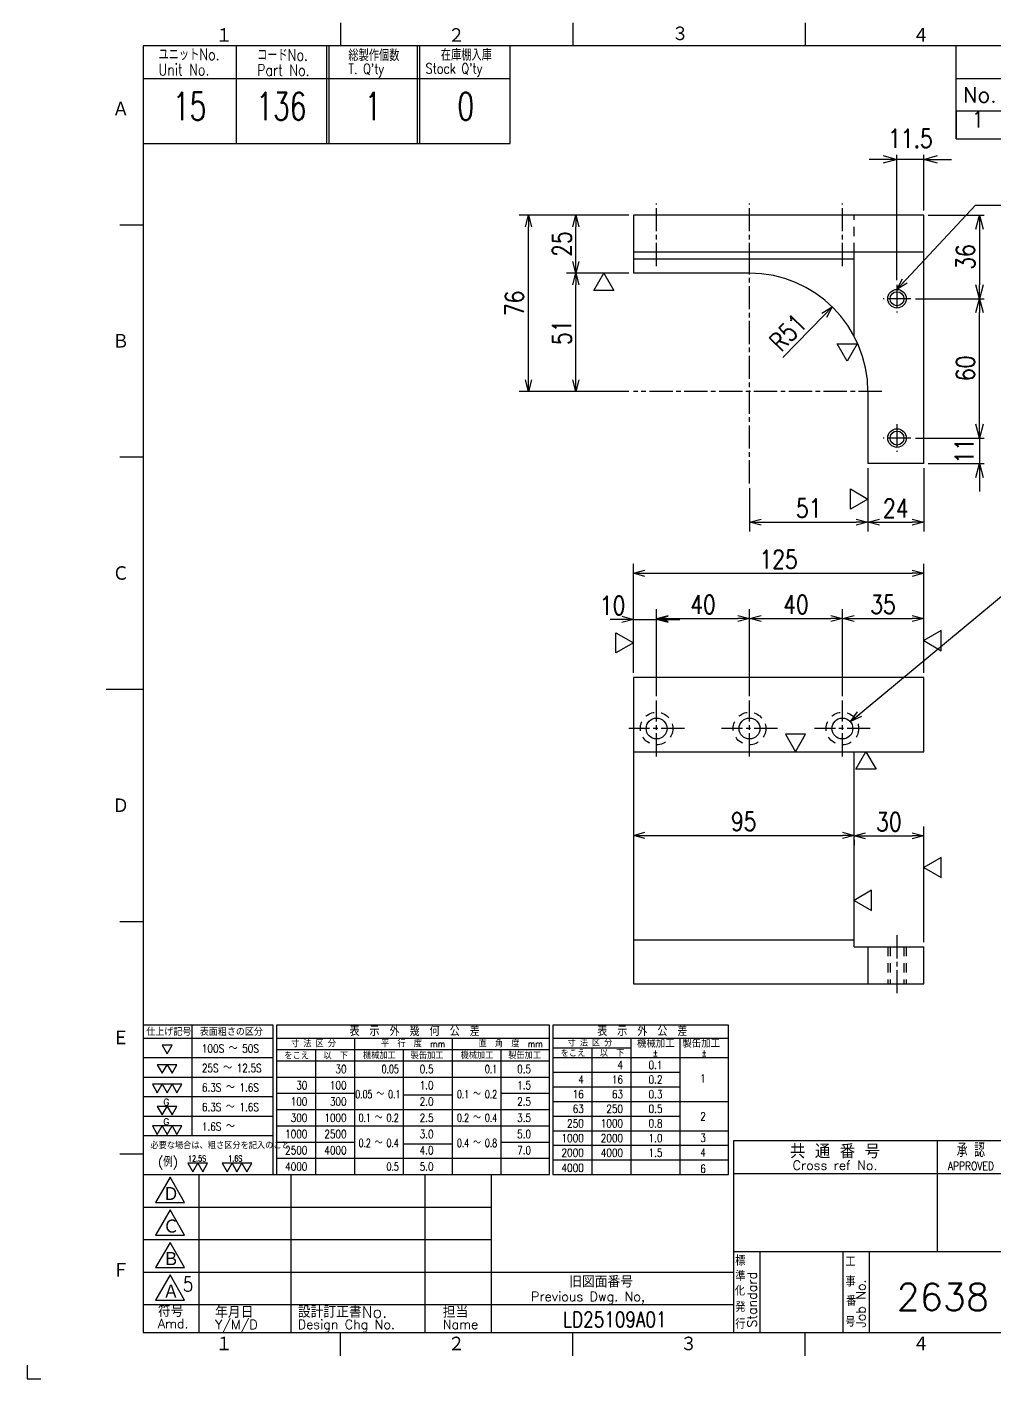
# Model space of a CAD drawing. Extents: x 0 to 840, y 0 to 1188.
# Drawn here: x 0 to 417, y 0 to 582 of the extents above; entities that cross this region are included whole.
import ezdxf
from ezdxf.enums import TextEntityAlignment as Align

# ---------------------------------------------------------------- set-up
doc = ezdxf.new("R2010")
doc.units = 0
doc.header["$LTSCALE"] = 2
doc.linetypes.add('GEN7A', pattern=[7.5, 5, -0.75, 1, -0.75])
doc.linetypes.add('HIDDEN2', pattern=[3.5, 2, -1.5])
doc.layers.get('0').update_dxf_attribs({"linetype": 'CONTINUOUS'})
doc.layers.get('DEFPOINTS').update_dxf_attribs({"linetype": 'CONTINUOUS'})
for name, color, linetype in [('2', 5, 'CONTINUOUS'), ('4', 3, 'CONTINUOUS'), ('5', 3, 'CONTINUOUS'), ('6', 52, 'CONTINUOUS'), ('7A', 4, 'GEN7A'), ('8', 1, 'CONTINUOUS'), ('9', 3, 'HIDDEN2'), ('RAHM2', 1, 'CONTINUOUS'), ('RAHM3', 52, 'CONTINUOUS')]:
    doc.layers.add(name, color=color, linetype=linetype)
doc.layers.add('AM_5', color=92, linetype='CONTINUOUS', lineweight=25)
doc.styles.add('DIMENSION', font='monotxt.shx', dxfattribs={"bigfont": 'bigfont.shx'})
doc.styles.get("Standard").update_dxf_attribs({"font": 'romans.shx', "width": 0.8, "bigfont": 'extfont.shx'})
doc.dimstyles.new('GEN-ISO', dxfattribs={"dimscale": 2, "dimtxt": 4, "dimasz": 2.5, "dimexe": 2, "dimexo": 1, "dimgap": 1, "dimtad": 3, "dimdec": 3, "dimrnd": 0.001, "dimdsep": 46, "dimtxsty": 'Standard', "dimblk": 'OPEN30', "dimcen": 0, "dimclrt": 52, "dimadec": 0, "dimazin": 0, "dimtp": 0.1, "dimtm": 0.1, "dimtfac": 0.6, "dimtdec": 3, "dimtmove": 2, "dimatfit": 3, "dimldrblk": 'OPEN30', "dimfxl": 1, "dimarcsym": 0})
doc.dimstyles.new('GEN-ISO$0', dxfattribs={"dimscale": 2, "dimtxt": 4, "dimasz": 3, "dimexe": 1, "dimexo": 1, "dimgap": 1, "dimtad": 3, "dimrnd": 0.01, "dimdsep": 46, "dimtxsty": 'Standard', "dimblk": 'OPEN30', "dimcen": 0, "dimclrd": 256, "dimclre": 256, "dimclrt": 7, "dimazin": 2, "dimtp": 0.1, "dimtm": 0.1, "dimtfac": 0.6, "dimtdec": 3, "dimtmove": 2, "dimatfit": 3, "dimldrblk": 'OPEN30', "dimfxl": 1, "dimarcsym": 0})
doc.dimstyles.new('GEN-ISO$4', dxfattribs={"dimscale": 2, "dimtxt": 4, "dimasz": 2.5, "dimexe": 2, "dimexo": 1, "dimgap": 1, "dimtad": 1, "dimdec": 3, "dimrnd": 0.001, "dimdsep": 46, "dimtxsty": 'Standard', "dimblk": 'OPEN30', "dimcen": 0, "dimclrt": 52, "dimadec": 0, "dimazin": 0, "dimtp": 0.1, "dimtm": 0.1, "dimtfac": 0.6, "dimtdec": 3, "dimtmove": 0, "dimatfit": 3, "dimldrblk": 'OPEN30', "dimfxl": 1, "dimarcsym": 0})

# ---------------------------------------------------------------- blocks, each defined once
blk = doc.blocks.new('1A3ﾌﾞﾋﾝ')
at = {"layer": 'RAHM2', "color": 5, "linetype": 'Continuous'}
for p, q in [((67.5, 292), (67.5, 287)), ((117.5, 292), (117.5, 287)), ((167.5, 292), (167.5, 287)), ((410, 287), (25, 287)), ((25, 287), (25, 10)), ((104, 266), (104, 287)), ((25, 266), (64.5, 266)), ((64.5, 266), (104, 266)), ((20, 248.5), (25, 248.5)), ((20, 198.5), (25, 198.5)), ((17, 148.5), (25, 148.5)), ((20, 98.5), (25, 98.5)), ((20, 48.5), (25, 48.5)), ((25, 10), (410, 10)), ((67.5, 5), (67.5, 10)), ((117.5, 5), (117.5, 10)), ((0, 3), (0, 0)), ((0, 0), (3, 0))]:
    blk.add_line(p, q, dxfattribs=at)
at = {"layer": 'RAHM2', "color": 7, "linetype": 'Continuous'}
for p, q in [((45, 287), (45, 266)), ((64.5, 287), (64.5, 266)), ((65, 287), (65, 266)), ((84, 287), (84, 266)), ((84.5, 287), (84.5, 266)), ((200, 267), (200, 287)), ((25, 280), (64.5, 280)), ((64.5, 280), (104, 280)), ((200, 280), (304, 280)), ((200, 273), (410, 273)), ((200, 267), (410, 267)), ((195.93, 51.26), (195.93, 27.42)), ((25, 44), (100, 44)), ((37, 44), (37, 10)), ((56.8, 44), (56.8, 10)), ((85.6, 44), (85.6, 10)), ((100, 10), (100, 44)), ((152.05, 44.26), (410, 44.26)), ((25, 37), (100, 37)), ((25, 30), (100, 30)), ((152.05, 27.42), (410, 27.42)), ((157.77, 27.42), (157.77, 10)), ((175.59, 27.42), (175.59, 10)), ((181.3, 27.42), (181.3, 10)), ((25, 23), (100, 23)), ((100, 23), (152.05, 23)), ((25, 16), (100, 16)), ((100, 16), (152.05, 16)), ((167.5, 5), (167.5, 10))]:
    blk.add_line(p, q, dxfattribs=at)
at = {"layer": 'RAHM2', "color": 5, "linetype": 'Continuous'}
blk.add_lwpolyline([(410, 51.26), (152.05, 51.26), (152.05, 10)], dxfattribs=at)
at = {"layer": 'RAHM2', "color": 7, "linetype": 'Continuous'}
for points in [[(30.79, 43.41), (27.65, 37.97), (33.92, 37.97)], [(30.79, 36.41), (27.65, 30.97), (33.92, 30.97)], [(30.79, 29.41), (27.65, 23.97), (33.92, 23.97)], [(30.79, 22.41), (27.65, 16.97), (33.92, 16.97)]]:
    blk.add_lwpolyline(points, close=True, dxfattribs=at)
at = {"layer": 'RAHM2', "color": 5, "linetype": 'Continuous'}
blk.add_text('３', height=3.31, dxfattribs=at).set_placement((140.6, 289.58), align=Align.MIDDLE)
for s, p in [('１', (40.6, 287.58)), ('２', (90.6, 287.58)), ('４', (190.6, 287.58)), ('Ａ', (18.36, 271.74)), ('Ｂ', (18.36, 221.74)), ('Ｃ', (18.36, 171.74)), ('Ｄ', (18.36, 121.74)), ('Ｅ', (18.36, 71.74)), ('Ｆ', (18.36, 21.74)), ('１', (40.6, 5.87)), ('２', (90.6, 5.87)), ('３', (140.6, 5.87)), ('４', (190.6, 5.87))]:
    blk.add_text(s, height=3.31, dxfattribs=at).set_placement(p)
at = {"layer": 'RAHM2', "color": 7, "linetype": 'Continuous', "width": 0.8}
for s, height, p in [('ユニットNo.', 2.5, (28.29, 283.92)), ('コードNo.', 2.5, (49.52, 283.81)), ('総製作個数', 2.5, (69.17, 283.72)), ('在庫棚入庫', 2.5, (89.08, 283.82)), ('Unit No.', 2.5, (28.29, 280.64)), ('Part No.', 2.5, (49.52, 280.53)), ("T. Q'ty", 2.2, (69.17, 280.96)), ("Stock Q'ty", 2.2, (85.8, 281.06))]:
    blk.add_text(s, height=height, dxfattribs=at).set_placement(p)
at = {"layer": 'RAHM2', "color": 7, "linetype": 'Continuous'}
for s, height, p in [('No.', 3.311, (201.5, 274.82)), ('Ｄ', 3.2, (29.23, 38.2)), ('Ｃ', 3.2, (29.23, 31.2)), ('Ｂ', 3.2, (29.23, 24.2)), ('標', 2, (152.44, 24.43)), ('準', 2, (152.47, 21.11)), ('工', 2, (176.15, 24.24)), ('旧図面番号', 2.5, (116.71, 19.69)), ('事', 2, (176.17, 19.92)), ('Ａ', 3.2, (29.23, 17.2)), ('Previous Dwg. No,', 2, (108.5, 16.75)), ('化', 2, (152.37, 17.95)), ('番', 2, (176.31, 15.76)), ('符号', 2.5, (28.17, 13.37)), ('年月日', 2.5, (40.49, 13.14)), ('設計訂正書No.', 2.5, (58.29, 13.18)), ('担当', 2.5, (89.5, 13.18)), ('発', 2, (152.46, 14.47)), ('Amd.', 2, (28.17, 10.93)), ('Y/M/D', 2, (40.49, 10.7)), ('Design Chg No.', 2, (58.29, 10.75)), ('Name', 2, (89.5, 10.75)), ('行', 2, (152.46, 10.82)), ('号', 2, (176.11, 11.28))]:
    blk.add_text(s, height=height, dxfattribs=at).set_placement(p)
for s, height, p in [('共 通 番 号', 3, (173.93, 49.14)), ('Cross ref No.', 2, (173.93, 46.01))]:
    blk.add_text(s, height=height, dxfattribs=at).set_placement(p, align=Align.MIDDLE)
for s, height, width, p in [('承 認', 3, 0.7, (203.18, 49.35)), ('APPROVED', 1.8, 0.8, (203.18, 45.85))]:
    blk.add_text(s, height=height, dxfattribs=dict(at, width=width)).set_placement(p, align=Align.MIDDLE)
for s, p in [('Standard', (157.07, 11.05)), ('Job No.', (180.5, 11.05))]:
    blk.add_text(s, height=2, rotation=90, dxfattribs=at).set_placement(p)
at = {"layer": 'RAHM2', "color": 5, "linetype": 'Continuous', "width": 0.7}
for tag, p in [('HEADER3', (35, 274.01)), ('HEADER4', (54.75, 274)), ('HEADER15', (74.49, 274)), ('HEADER16', (94.43, 274))]:
    blk.add_attdef(tag, text='', height=6, dxfattribs=at).set_placement(p, align=Align.MIDDLE)
at = {"layer": 'RAHM2', "color": 7, "linetype": 'Continuous'}
blk.add_attdef('HEADER5', text='', height=2.5, dxfattribs=at).set_placement((63.69, 267.1), align=Align.BOTTOM_RIGHT)
for tag, height, width, p in [('HEADER1', 5, 0.9, (359.12, 40.15)), ('GEN-TITLE-SCA', 4, 0.85, (261.79, 35.85)), ('HEADER2', 6, 0.9, (358.89, 31.68)), ('HEADER11', 3.2, 0.63, (46.91, 19.38)), ('HEADER9', 3.33, 0.8, (71.4, 19.2)), ('HEADER10', 3.5, 0.8, (92.57, 19.22)), ('HEADER14', 3.31, 0.8, (126.54, 12.82))]:
    blk.add_attdef(tag, text='', height=height, dxfattribs=dict(at, width=width)).set_placement(p, align=Align.MIDDLE)
blk.add_attdef('HEADER7', text='', height=5, dxfattribs=at).set_placement((174.38, 35.8), align=Align.MIDDLE)
at = {"layer": 'RAHM2', "color": 7, "linetype": 'Continuous', "width": 0.8}
blk.add_attdef('GEN-TITLE-DAT', text='', height=3.5, dxfattribs=at).set_placement((275.35, 34.1), align=Align.BOTTOM_LEFT)
at = {"layer": 'RAHM2', "color": 5, "linetype": 'Continuous'}
blk.add_attdef('HEADER6', text='', height=5.8, dxfattribs=at).set_placement((207.09, 13.03), align=Align.BOTTOM_RIGHT)
at = {"layer": 'RAHM2', "color": 5, "linetype": 'Continuous', "style": 'DIMENSION', "width": 1.2}
for tag, p in [('HEADER13', (213.56, 11.75)), ('HEADER12', (247.26, 11.72)), ('GEN-TITLE-DWG', (316.79, 11.74))]:
    blk.add_attdef(tag, text='', height=7.02, dxfattribs=at).set_placement(p, align=Align.BOTTOM_LEFT)
blk.add_attdef('HEADER8', text='', height=7.02, dxfattribs=at).set_placement((406.69, 11.71), align=Align.BOTTOM_RIGHT)
blk = doc.blocks.new('STDBUHIN')
at = {"color": 7}
for p, q in [((0, 0), (0, -6)), ((10, 0), (10, -6)), ((38, 0), (38, -6)), ((91, 0), (91, -6)), ((104, 0), (104, -6)), ((132, 0), (132, -6)), ((160, 0), (160, -6)), ((0, -6), (210, -6))]:
    blk.add_line(p, q, dxfattribs=at)
at = {"layer": 'RAHM3', "color": 7, "width": 0.9}
for tag, p in [('1GENST', (4.710911, -4.609434)), ('4GENST', (96.434633, -4.658422)), ('5GENST', (118, -4.729)), ('6GENST', (146, -4.729))]:
    blk.add_attdef(tag, text='', height=3.5, dxfattribs=at).set_placement(p, align=Align.BOTTOM_CENTER)
at = {"layer": 'RAHM3', "color": 7}
for tag, p, width in [('2GENST', (11.373533, -4.658422), 0.8), ('3GENST', (41.070972, -4.658422), 0.8), ('7GENST', (162.759538, -4.671383), 0.9)]:
    blk.add_attdef(tag, p, '', height=3.5, dxfattribs=dict(at, width=width))
blk = doc.blocks.new('_Open30')
at = {"color": 0, "linetype": 'ByBlock', "lineweight": -2}
for p, q in [((-1, 0.268), (0, 0)), ((0, 0), (-1, -0.268)), ((0, 0), (-1, 0))]:
    blk.add_line(p, q, dxfattribs=at)
blk = doc.blocks.new('*D8')
at = {"layer": '5', "color": 0, "lineweight": -2, "transparency": 16777216}
for p, q in [((256.04, 327.07), (251.04, 327.07)), ((261.04, 304.07), (261.04, 331.07)), ((261.04, 327.07), (271.04, 327.07)), ((271.04, 294.07), (271.04, 331.07)), ((276.04, 327.07), (281.04, 327.07))]:
    blk.add_line(p, q, dxfattribs=at)
at = {"layer": 'DEFPOINTS', "color": 0, "transparency": 16777216}
for p in [(271.04, 327.07), (261.04, 302.07), (271.04, 292.07)]:
    blk.add_point(p, dxfattribs=at)
at = {"layer": '5', "color": 0, "lineweight": -2, "transparency": 16777216, "xscale": 5, "yscale": 5, "zscale": 5}
blk.add_blockref('_Open30', (261.04, 327.07), dxfattribs=at)
at = {"layer": '5', "color": 0, "lineweight": -2, "transparency": 16777216, "xscale": 5, "yscale": 5, "zscale": 5, "rotation": 180}
blk.add_blockref('_Open30', (271.04, 327.07), dxfattribs=at)
at = {"layer": '5', "color": 52, "transparency": 16777216, "insert": (252.07, 333.02), "char_height": 8, "attachment_point": 5}
blk.add_mtext('10', dxfattribs=at)
blk = doc.blocks.new('*D9')
at = {"layer": '5', "color": 0, "lineweight": -2, "transparency": 16777216}
for p, q in [((261.04, 304.07), (261.04, 350.92)), ((386.04, 304.07), (386.04, 350.92)), ((266.04, 346.92), (381.04, 346.92))]:
    blk.add_line(p, q, dxfattribs=at)
at = {"layer": 'DEFPOINTS', "color": 0, "transparency": 16777216}
for p in [(386.04, 346.92), (261.04, 302.07), (386.04, 302.07)]:
    blk.add_point(p, dxfattribs=at)
at = {"layer": '5', "color": 0, "lineweight": -2, "transparency": 16777216, "xscale": 5, "yscale": 5, "zscale": 5, "rotation": 180}
blk.add_blockref('_Open30', (261.04, 346.92), dxfattribs=at)
at = {"layer": '5', "color": 0, "lineweight": -2, "transparency": 16777216, "xscale": 5, "yscale": 5, "zscale": 5}
blk.add_blockref('_Open30', (386.04, 346.92), dxfattribs=at)
at = {"layer": '5', "color": 52, "transparency": 16777216, "insert": (323.54, 352.92), "char_height": 8, "attachment_point": 5}
blk.add_mtext('125', dxfattribs=at)
blk = doc.blocks.new('*D7')
at = {"layer": '5', "color": 0, "lineweight": -2, "transparency": 16777216}
for p, q in [((351.04, 294.07), (351.04, 331.46)), ((356.04, 327.46), (381.04, 327.46)), ((386.04, 304.07), (386.04, 331.46))]:
    blk.add_line(p, q, dxfattribs=at)
at = {"layer": 'DEFPOINTS', "color": 0, "transparency": 16777216}
for p in [(386.04, 327.46), (386.04, 302.07), (351.04, 292.07)]:
    blk.add_point(p, dxfattribs=at)
at = {"layer": '5', "color": 0, "lineweight": -2, "transparency": 16777216, "xscale": 5, "yscale": 5, "zscale": 5, "rotation": 180}
blk.add_blockref('_Open30', (351.04, 327.46), dxfattribs=at)
at = {"layer": '5', "color": 0, "lineweight": -2, "transparency": 16777216, "xscale": 5, "yscale": 5, "zscale": 5}
blk.add_blockref('_Open30', (386.04, 327.46), dxfattribs=at)
at = {"layer": '5', "color": 52, "transparency": 16777216, "insert": (368.54, 333.46), "char_height": 8, "attachment_point": 5}
blk.add_mtext('35', dxfattribs=at)
blk = doc.blocks.new('*D6')
at = {"layer": '5', "color": 0, "lineweight": -2, "transparency": 16777216}
for p, q in [((311.04, 294.07), (311.04, 331.46)), ((316.04, 327.46), (346.04, 327.46)), ((351.04, 294.07), (351.04, 331.46))]:
    blk.add_line(p, q, dxfattribs=at)
at = {"layer": 'DEFPOINTS', "color": 0, "transparency": 16777216}
for p in [(351.04, 327.46), (311.04, 292.07), (351.04, 292.07)]:
    blk.add_point(p, dxfattribs=at)
at = {"layer": '5', "color": 0, "lineweight": -2, "transparency": 16777216, "xscale": 5, "yscale": 5, "zscale": 5, "rotation": 180}
blk.add_blockref('_Open30', (311.04, 327.46), dxfattribs=at)
at = {"layer": '5', "color": 0, "lineweight": -2, "transparency": 16777216, "xscale": 5, "yscale": 5, "zscale": 5}
blk.add_blockref('_Open30', (351.04, 327.46), dxfattribs=at)
at = {"layer": '5', "color": 52, "transparency": 16777216, "insert": (331.04, 333.46), "char_height": 8, "attachment_point": 5}
blk.add_mtext('40', dxfattribs=at)
blk = doc.blocks.new('*D5')
at = {"layer": '5', "color": 0, "lineweight": -2, "transparency": 16777216}
for p, q in [((271.04, 294.07), (271.04, 331.46)), ((276.04, 327.46), (306.04, 327.46)), ((311.04, 294.07), (311.04, 331.46))]:
    blk.add_line(p, q, dxfattribs=at)
at = {"layer": 'DEFPOINTS', "color": 0, "transparency": 16777216}
for p in [(311.04, 327.46), (271.04, 292.07), (311.04, 292.07)]:
    blk.add_point(p, dxfattribs=at)
at = {"layer": '5', "color": 0, "lineweight": -2, "transparency": 16777216, "xscale": 5, "yscale": 5, "zscale": 5, "rotation": 180}
blk.add_blockref('_Open30', (271.04, 327.46), dxfattribs=at)
at = {"layer": '5', "color": 0, "lineweight": -2, "transparency": 16777216, "xscale": 5, "yscale": 5, "zscale": 5}
blk.add_blockref('_Open30', (311.04, 327.46), dxfattribs=at)
at = {"layer": '5', "color": 52, "transparency": 16777216, "insert": (291.04, 333.46), "char_height": 8, "attachment_point": 5}
blk.add_mtext('40', dxfattribs=at)
blk = doc.blocks.new('*D20')
at = {"layer": '5', "color": 0, "lineweight": -2, "transparency": 16777216}
for p, q in [((361.04, 233.87), (381.04, 233.87)), ((386.04, 188.07), (386.04, 237.87)), ((356.04, 232.07), (356.04, 229.87))]:
    blk.add_line(p, q, dxfattribs=at)
at = {"layer": 'DEFPOINTS', "color": 0, "transparency": 16777216}
for p in [(356.04, 234.07), (386.04, 233.87), (386.04, 186.07)]:
    blk.add_point(p, dxfattribs=at)
at = {"layer": '5', "color": 0, "lineweight": -2, "transparency": 16777216, "xscale": 5, "yscale": 5, "zscale": 5, "rotation": 180}
blk.add_blockref('_Open30', (356.04, 233.87), dxfattribs=at)
at = {"layer": '5', "color": 0, "lineweight": -2, "transparency": 16777216, "xscale": 5, "yscale": 5, "zscale": 5}
blk.add_blockref('_Open30', (386.04, 233.87), dxfattribs=at)
at = {"layer": '5', "color": 52, "transparency": 16777216, "insert": (371.04, 239.87), "char_height": 8, "attachment_point": 5}
blk.add_mtext('30', dxfattribs=at)
blk = doc.blocks.new('*D19')
at = {"layer": '5', "color": 0, "lineweight": -2, "transparency": 16777216}
for p, q in [((266.04, 234.07), (351.04, 234.07)), ((356.04, 236.07), (356.04, 238.07)), ((261.04, 232.07), (261.04, 230.07))]:
    blk.add_line(p, q, dxfattribs=at)
at = {"layer": 'DEFPOINTS', "color": 0, "transparency": 16777216}
for p in [(261.04, 234.07), (356.04, 234.07), (356.04, 234.07)]:
    blk.add_point(p, dxfattribs=at)
at = {"layer": '5', "color": 0, "lineweight": -2, "transparency": 16777216, "xscale": 5, "yscale": 5, "zscale": 5, "rotation": 180}
blk.add_blockref('_Open30', (261.04, 234.07), dxfattribs=at)
at = {"layer": '5', "color": 0, "lineweight": -2, "transparency": 16777216, "xscale": 5, "yscale": 5, "zscale": 5}
blk.add_blockref('_Open30', (356.04, 234.07), dxfattribs=at)
at = {"layer": '5', "color": 52, "transparency": 16777216, "insert": (308.54, 240.07), "char_height": 8, "attachment_point": 5}
blk.add_mtext('95', dxfattribs=at)
blk = doc.blocks.new('*D25')
at = {"layer": '5', "color": 0, "lineweight": -2, "transparency": 16777216}
for p, q in [((259.04, 476.14), (232.29, 476.14)), ((236.29, 430.14), (236.29, 471.14)), ((257.04, 425.14), (232.29, 425.14))]:
    blk.add_line(p, q, dxfattribs=at)
at = {"layer": 'DEFPOINTS', "color": 0, "transparency": 16777216}
for p in [(236.29, 476.14), (261.04, 476.14), (259.04, 425.14)]:
    blk.add_point(p, dxfattribs=at)
at = {"layer": '5', "color": 0, "lineweight": -2, "transparency": 16777216, "xscale": 5, "yscale": 5, "zscale": 5}
for p, rotation in [((236.29, 476.14), 90), ((236.29, 425.14), 270)]:
    blk.add_blockref('_Open30', p, dxfattribs=dict(at, rotation=rotation))
at = {"layer": '5', "color": 52, "transparency": 16777216, "insert": (230.29, 450.64), "char_height": 8, "attachment_point": 5, "rotation": 90}
blk.add_mtext('51', dxfattribs=at)
blk = doc.blocks.new('*D24')
at = {"layer": '5', "color": 0, "lineweight": -2, "transparency": 16777216}
for p, q in [((259.04, 501.14), (232.29, 501.14)), ((236.29, 481.14), (236.29, 496.14)), ((259.04, 476.14), (232.29, 476.14))]:
    blk.add_line(p, q, dxfattribs=at)
at = {"layer": 'DEFPOINTS', "color": 0, "transparency": 16777216}
for p in [(236.29, 501.14), (261.04, 501.14), (261.04, 476.14)]:
    blk.add_point(p, dxfattribs=at)
at = {"layer": '5', "color": 0, "lineweight": -2, "transparency": 16777216, "xscale": 5, "yscale": 5, "zscale": 5}
for p, rotation in [((236.29, 501.14), 90), ((236.29, 476.14), 270)]:
    blk.add_blockref('_Open30', p, dxfattribs=dict(at, rotation=rotation))
at = {"layer": '5', "color": 52, "transparency": 16777216, "insert": (230.29, 488.64), "char_height": 8, "attachment_point": 5, "rotation": 90}
blk.add_mtext('25', dxfattribs=at)
blk = doc.blocks.new('*D23')
at = {"layer": '5', "color": 0, "lineweight": -2, "transparency": 16777216}
for p, q in [((259.04, 501.14), (211.89, 501.14)), ((215.89, 430.14), (215.89, 496.14)), ((259.04, 425.14), (211.89, 425.14))]:
    blk.add_line(p, q, dxfattribs=at)
at = {"layer": 'DEFPOINTS', "color": 0, "transparency": 16777216}
for p in [(215.89, 501.14), (261.04, 501.14), (261.04, 425.14)]:
    blk.add_point(p, dxfattribs=at)
at = {"layer": '5', "color": 0, "lineweight": -2, "transparency": 16777216, "xscale": 5, "yscale": 5, "zscale": 5}
for p, rotation in [((215.89, 501.14), 90), ((215.89, 425.14), 270)]:
    blk.add_blockref('_Open30', p, dxfattribs=dict(at, rotation=rotation))
at = {"layer": '5', "color": 52, "transparency": 16777216, "insert": (209.89, 463.14), "char_height": 8, "attachment_point": 5, "rotation": 90}
blk.add_mtext('76', dxfattribs=at)
blk = doc.blocks.new('*D22')
at = {"layer": '5', "color": 0, "lineweight": -2, "transparency": 16777216}
for p, q in [((362.04, 392.14), (362.04, 364.91)), ((386.04, 392.14), (386.04, 364.91)), ((367.04, 368.91), (381.04, 368.91))]:
    blk.add_line(p, q, dxfattribs=at)
at = {"layer": 'DEFPOINTS', "color": 0, "transparency": 16777216}
for p in [(362.04, 394.14), (386.04, 394.14), (386.04, 368.91)]:
    blk.add_point(p, dxfattribs=at)
at = {"layer": '5', "color": 0, "lineweight": -2, "transparency": 16777216, "xscale": 5, "yscale": 5, "zscale": 5, "rotation": 180}
blk.add_blockref('_Open30', (362.04, 368.91), dxfattribs=at)
at = {"layer": '5', "color": 0, "lineweight": -2, "transparency": 16777216, "xscale": 5, "yscale": 5, "zscale": 5}
blk.add_blockref('_Open30', (386.04, 368.91), dxfattribs=at)
at = {"layer": '5', "color": 52, "transparency": 16777216, "insert": (374.04, 374.91), "char_height": 8, "attachment_point": 5}
blk.add_mtext('24', dxfattribs=at)
blk = doc.blocks.new('*D26')
at = {"layer": '5', "color": 0, "lineweight": -2, "transparency": 16777216}
for p, q in [((362.04, 392.14), (362.04, 364.91)), ((311.04, 383.6), (311.04, 364.91)), ((316.04, 368.91), (357.04, 368.91))]:
    blk.add_line(p, q, dxfattribs=at)
at = {"layer": 'DEFPOINTS', "color": 0, "transparency": 16777216}
for p in [(362.04, 394.14), (311.04, 385.6), (362.04, 368.91)]:
    blk.add_point(p, dxfattribs=at)
at = {"layer": '5', "color": 0, "lineweight": -2, "transparency": 16777216, "xscale": 5, "yscale": 5, "zscale": 5, "rotation": 180}
blk.add_blockref('_Open30', (311.04, 368.91), dxfattribs=at)
at = {"layer": '5', "color": 0, "lineweight": -2, "transparency": 16777216, "xscale": 5, "yscale": 5, "zscale": 5}
blk.add_blockref('_Open30', (362.04, 368.91), dxfattribs=at)
at = {"layer": '5', "color": 52, "transparency": 16777216, "insert": (336.54, 374.91), "char_height": 8, "attachment_point": 5}
blk.add_mtext('51', dxfattribs=at)
blk = doc.blocks.new('*D4')
at = {"layer": '5', "color": 0, "lineweight": -2, "transparency": 16777216}
blk.add_line((325.34, 439.78), (343.19, 458.04), dxfattribs=at)
at = {"layer": 'DEFPOINTS', "color": 0, "transparency": 16777216}
for p in [(346.68, 461.62), (311.04, 425.14)]:
    blk.add_point(p, dxfattribs=at)
at = {"layer": '5', "color": 0, "lineweight": -2, "transparency": 16777216, "xscale": 5, "yscale": 5, "zscale": 5, "rotation": 45.66752967480254}
blk.add_blockref('_Open30', (346.68, 461.62), dxfattribs=at)
at = {"layer": '5', "color": 52, "transparency": 16777216, "insert": (327.56, 450.63), "char_height": 8, "attachment_point": 5, "rotation": 45.66753}
blk.add_mtext('R51', dxfattribs=at)
blk = doc.blocks.new('A$C2A7F1BD4')
for p, q in [((10.5, 32.2), (10.5, 8.4)), ((0, 29.4), (28, 29.4)), ((28.7, 29.4), (87.5, 29.4)), ((45.5, 29.4), (45.5, 0)), ((66.5, 29.4), (66.5, 0)), ((88.2, 29.4), (126, 29.4)), ((105, 29.4), (105, 0)), ((115.5, 29.4), (115.5, 0)), ((28.7, 26.95), (87.5, 26.95)), ((37.1, 26.95), (37.1, 0)), ((56, 26.95), (56, 0)), ((77, 26.95), (77, 0)), ((88.2, 27.3), (105, 27.3)), ((96.6, 27.3), (96.6, 0)), ((28.7, 24.5), (87.5, 24.5)), ((88.2, 25.2), (126, 25.2)), ((0, 8.4), (28, 8.4))]:
    blk.add_line(p, q)
for points in [[(5.16, 26.02), (6.22, 27.86), (4.1, 27.86), (5.16, 26.02)], [(4.1, 21.82), (5.16, 23.66), (3.04, 23.66), (4.1, 21.82)], [(6.22, 21.82), (7.28, 23.66), (5.16, 23.66), (6.22, 21.82)], [(3.04, 17.62), (4.1, 19.46), (1.98, 19.46), (3.04, 17.62)], [(5.16, 17.62), (6.22, 19.46), (4.1, 19.46), (5.16, 17.62)], [(7.28, 17.62), (8.35, 19.46), (6.22, 19.46), (7.28, 17.62)], [(4.1, 12.86), (5.16, 14.69), (3.04, 14.69), (4.1, 12.86)], [(6.22, 12.86), (7.28, 14.69), (5.16, 14.69), (6.22, 12.86)], [(3.04, 8.66), (4.1, 10.49), (1.98, 10.49), (3.04, 8.66)], [(5.16, 8.66), (6.22, 10.49), (4.1, 10.49), (5.16, 8.66)], [(7.28, 8.66), (8.35, 10.49), (6.22, 10.49), (7.28, 8.66)], [(10.7, 0.61), (11.76, 2.45), (9.63, 2.45), (10.7, 0.61)], [(12.82, 0.61), (13.88, 2.45), (11.76, 2.45), (12.82, 0.61)], [(18.07, 0.61), (19.13, 2.45), (17.01, 2.45), (18.07, 0.61)], [(20.19, 0.61), (21.26, 2.45), (19.13, 2.45), (20.19, 0.61)], [(22.32, 0.61), (23.38, 2.45), (21.26, 2.45), (22.32, 0.61)]]:
    blk.add_lwpolyline(points, close=True)
at = {"layer": '2'}
for points in [[(0, 0), (28, 0), (28, 32.2), (0, 32.2)], [(28.7, 0), (87.5, 0), (87.5, 32.2), (28.7, 32.2)], [(88.2, 0), (126, 0), (126, 32.2), (88.2, 32.2)]]:
    blk.add_lwpolyline(points, close=True, dxfattribs=at)
at = {"layer": '4'}
for p, q in [((0, 25.2), (28, 25.2)), ((0, 21), (28, 21)), ((28.7, 21), (87.5, 21)), ((88.2, 22.05), (115.5, 22.05)), ((28.7, 17.5), (45.5, 17.5)), ((77, 17.5), (87.5, 17.5)), ((88.2, 18.9), (115.5, 18.9)), ((0, 16.8), (28, 16.8)), ((56, 17.15), (66.5, 17.15)), ((88.2, 15.75), (126, 15.75)), ((0, 12.6), (28, 12.6)), ((28.7, 14), (87.5, 14)), ((88.2, 12.6), (115.5, 12.6)), ((28.7, 10.5), (87.5, 10.5)), ((88.2, 9.45), (126, 9.45)), ((28.7, 7), (45.5, 7)), ((56, 6.65), (66.5, 6.65)), ((77, 7), (87.5, 7)), ((88.2, 6.3), (126, 6.3)), ((28.7, 3.5), (87.5, 3.5)), ((88.2, 3.15), (126, 3.15))]:
    blk.add_line(p, q, dxfattribs=at)
for s, p in [('表\u3000示\u3000外\u3000幾\u3000何\u3000公\u3000差', (58.43, 29.86)), ('表\u3000示\u3000外\u3000公\u3000差', (107.45, 29.86))]:
    blk.add_text(s, height=1.96).set_placement(p, align=Align.CENTER)
at = {"width": 0.9}
for s, height, p in [('仕上げ記号', 1.54, (5.53, 29.91)), ('表面粗さの区分', 1.54, (18.98, 29.91)), ('寸 法 区 分', 1.4, (96.17, 27.62)), ('機械加工', 1.61, (110.35, 27.35)), ('製缶加工', 1.61, (120.13, 27.35)), ('をこえ', 1.4, (33.04, 24.85)), ('寸 法 区 分', 1.4, (36.67, 27.45)), ('以\u3000下', 1.4, (41.44, 24.85)), ('機械加工', 1.4, (50.85, 24.93)), ('平\u3000行\u3000度\u3000mm', 1.4, (58.11, 27.45)), ('製缶加工', 1.4, (61.11, 24.93)), ('機械加工', 1.4, (71.85, 24.93)), ('直\u3000角\u3000度\u3000mm', 1.4, (79.11, 27.45)), ('製缶加工', 1.4, (82.11, 24.93)), ('をこえ', 1.4, (92.54, 25.38)), ('以\u3000下', 1.4, (100.94, 25.38)), ('%%P', 1.4, (110.27, 25.48)), ('%%P', 1.4, (120.77, 25.48))]:
    blk.add_text(s, height=height, dxfattribs=at).set_placement(p, align=Align.CENTER)
for s, height, width, p in [('100S ～ 50S', 1.75, 0.8, (12.64, 26.26)), ('25S ～ 12.5S', 1.75, 0.8, (12.64, 22.06)), ('0.1', 1.75, 0.8, (108.79, 22.73)), ('0.2', 1.75, 0.8, (108.79, 19.58)), ('1', 1.75, 0.8, (119.92, 19.81)), ('6.3S ～ 1.6S', 1.75, 0.8, (12.64, 17.86)), ('0.3', 1.75, 0.8, (108.79, 16.43)), ('6.3S ～ 1.6S', 1.75, 0.8, (12.64, 13.66)), ('0.5', 1.75, 0.8, (108.79, 13.28)), ('0.8', 1.75, 0.8, (108.79, 10.13)), ('2', 1.75, 0.8, (119.92, 11.65)), ('1.6S ～ ', 1.75, 0.8, (12.64, 9.46)), ('3', 1.75, 0.8, (119.92, 7.04)), ('必要な場合は、粗さ区分を記入のこと', 1.4, 0.9, (1.56, 5.54)), ('1.0', 1.75, 0.8, (108.79, 6.98)), ('(例)', 2, 0.9, (3.23, 1.73)), ('12.5S', 1.26, 0.8, (9.67, 2.83)), ('1.6S', 1.26, 0.8, (18.32, 2.83)), ('1.5', 1.75, 0.8, (108.79, 3.83)), ('4', 1.75, 0.8, (119.92, 3.89)), ('6', 1.75, 0.8, (119.92, 0.39))]:
    blk.add_text(s, height=height, dxfattribs=dict(width=width)).set_placement(p)
for s, width, p in [('30', 0.8, (43.8, 21.85)), ('0.05', 0.7, (55.02, 21.85)), ('0.5', 0.8, (62.51, 21.85)), ('0.1', 0.7, (76.19, 21.85)), ('0.5', 0.8, (83.51, 21.85)), ('4', 0.8, (103.3, 22.73)), ('4', 0.8, (94.85, 19.58)), ('16', 0.8, (103.3, 19.58)), ('30', 0.8, (35.35, 18.35)), ('100', 0.8, (43.8, 18.35)), ('0.05 ～ 0.1', 0.7, (55.36, 16.42)), ('1.0', 0.8, (62.51, 18.35)), ('0.1 ～ 0.2', 0.7, (76.19, 16.42)), ('1.5', 0.8, (83.51, 18.35)), ('16', 0.8, (94.85, 16.43)), ('63', 0.8, (103.3, 16.43)), ('100', 0.8, (35.35, 14.85)), ('300', 0.8, (43.8, 14.85)), ('2.0', 0.8, (62.51, 14.85)), ('2.5', 0.8, (83.51, 14.85)), ('63', 0.8, (94.85, 13.28)), ('250', 0.8, (103.3, 13.28)), ('300', 0.8, (35.35, 11.35)), ('1000', 0.8, (43.8, 11.35)), ('0.1 ～ 0.2', 0.7, (55.02, 11.35)), ('2.5', 0.8, (62.51, 11.35)), ('0.2 ～ 0.4', 0.7, (76.19, 11.35)), ('3.5', 0.8, (83.51, 11.35)), ('250', 0.8, (94.85, 10.13)), ('1000', 0.8, (103.3, 10.13)), ('1000', 0.8, (35.35, 7.85)), ('2500', 0.8, (43.8, 7.85)), ('3.0', 0.8, (62.51, 7.85)), ('5.0', 0.8, (83.51, 7.85)), ('2500', 0.8, (35.35, 4.35)), ('4000', 0.8, (43.8, 4.35)), ('0.2 ～ 0.4', 0.7, (55.02, 5.93)), ('4.0', 0.8, (62.51, 4.35)), ('0.4 ～ 0.8', 0.7, (76.19, 5.93)), ('7.0', 0.8, (83.51, 4.35)), ('1000', 0.8, (94.85, 6.98)), ('2000', 0.8, (103.3, 6.98)), ('2000', 0.8, (94.85, 3.83)), ('4000', 0.8, (103.3, 3.83)), ('4000', 0.8, (35.35, 0.85)), ('0.5', 0.7, (55.02, 0.85)), ('5.0', 0.8, (62.51, 0.85)), ('4000', 0.8, (94.85, 0.58))]:
    blk.add_text(s, height=1.75, dxfattribs=dict(width=width)).set_placement(p, align=Align.RIGHT)
for p in [(5.6, 14.89), (5.6, 10.69)]:
    blk.add_text('G', height=1.4).set_placement(p, align=Align.RIGHT)
blk = doc.blocks.new('*D66')
at = {"layer": 'AM_5', "lineweight": -2, "transparency": 16777216}
for p, q in [((382.54, 465.14), (412.04, 465.14)), ((410.04, 411.14), (410.04, 459.14)), ((382.54, 405.14), (412.04, 405.14))]:
    blk.add_line(p, q, dxfattribs=at)
at = {"layer": 'DEFPOINTS', "color": 0, "transparency": 16777216}
for p in [(380.54, 465.14), (410.04, 465.14), (380.54, 405.14)]:
    blk.add_point(p, dxfattribs=at)
at = {"layer": 'AM_5', "lineweight": -2, "transparency": 16777216, "xscale": 6, "yscale": 6, "zscale": 6}
for p, rotation in [((410.04, 465.14), 90), ((410.04, 405.14), 270)]:
    blk.add_blockref('_Open30', p, dxfattribs=dict(at, rotation=rotation))
at = {"layer": 'AM_5', "color": 7, "transparency": 16777216, "insert": (404.04, 435.14), "char_height": 8, "attachment_point": 5, "rotation": 90}
blk.add_mtext('60', dxfattribs=at)
blk = doc.blocks.new('*D67')
at = {"layer": 'AM_5', "lineweight": -2, "transparency": 16777216}
for p, q in [((368.54, 525.14), (362.54, 525.14)), ((374.54, 473.14), (374.54, 527.14)), ((386.04, 525.14), (374.54, 525.14)), ((386.04, 503.14), (386.04, 527.14)), ((392.04, 525.14), (398.04, 525.14))]:
    blk.add_line(p, q, dxfattribs=at)
at = {"layer": 'DEFPOINTS', "color": 0, "transparency": 16777216}
for p in [(374.54, 525.14), (386.04, 501.14), (374.54, 471.14)]:
    blk.add_point(p, dxfattribs=at)
at = {"layer": 'AM_5', "lineweight": -2, "transparency": 16777216, "xscale": 6, "yscale": 6, "zscale": 6}
blk.add_blockref('_Open30', (374.54, 525.14), dxfattribs=at)
at = {"layer": 'AM_5', "lineweight": -2, "transparency": 16777216, "xscale": 6, "yscale": 6, "zscale": 6, "rotation": 180}
blk.add_blockref('_Open30', (386.04, 525.14), dxfattribs=at)
at = {"layer": 'AM_5', "color": 7, "transparency": 16777216, "insert": (380.29, 534.14), "char_height": 8, "attachment_point": 5}
blk.add_mtext('11.5', dxfattribs=at)
blk = doc.blocks.new('*D68')
at = {"layer": 'AM_5', "lineweight": -2, "transparency": 16777216}
for p, q in [((388.04, 501.14), (412.04, 501.14)), ((410.04, 495.14), (410.04, 471.14)), ((382.54, 465.14), (412.04, 465.14))]:
    blk.add_line(p, q, dxfattribs=at)
at = {"layer": 'DEFPOINTS', "color": 0, "transparency": 16777216}
for p in [(386.04, 501.14), (380.54, 465.14), (410.04, 465.14)]:
    blk.add_point(p, dxfattribs=at)
at = {"layer": 'AM_5', "lineweight": -2, "transparency": 16777216, "xscale": 6, "yscale": 6, "zscale": 6}
for p, rotation in [((410.04, 501.14), 90), ((410.04, 465.14), 270)]:
    blk.add_blockref('_Open30', p, dxfattribs=dict(at, rotation=rotation))
at = {"layer": 'AM_5', "color": 7, "transparency": 16777216, "insert": (404.04, 483.14), "char_height": 8, "attachment_point": 5, "rotation": 90}
blk.add_mtext('36', dxfattribs=at)
blk = doc.blocks.new('*D69')
at = {"layer": 'AM_5', "lineweight": -2, "transparency": 16777216}
for p, q in [((410.04, 411.14), (410.04, 417.14)), ((382.54, 405.14), (412.04, 405.14)), ((410.04, 405.14), (410.04, 394.14)), ((388.04, 394.14), (412.04, 394.14)), ((410.04, 388.14), (410.04, 382.14))]:
    blk.add_line(p, q, dxfattribs=at)
at = {"layer": 'DEFPOINTS', "color": 0, "transparency": 16777216}
for p in [(380.54, 405.14), (386.04, 394.14), (410.04, 394.14)]:
    blk.add_point(p, dxfattribs=at)
at = {"layer": 'AM_5', "lineweight": -2, "transparency": 16777216, "xscale": 6, "yscale": 6, "zscale": 6}
for p, rotation in [((410.04, 405.14), 270), ((410.04, 394.14), 90)]:
    blk.add_blockref('_Open30', p, dxfattribs=dict(at, rotation=rotation))
at = {"layer": 'AM_5', "color": 7, "transparency": 16777216, "insert": (403.55, 399.64), "char_height": 8, "attachment_point": 5, "rotation": 90}
blk.add_mtext('11', dxfattribs=at)

msp = doc.modelspace()

# ---------------------------------------------------------------- linework, layer by layer
at = {"layer": '2'}
for p, q in [((261.0438, 501.1388), (261.0438, 476.1388)), ((386.0438, 501.1388), (261.0438, 501.1388)), ((386.0438, 394.1388), (386.0438, 501.1388)), ((386.0438, 485.1388), (261.0438, 485.1388)), ((356.0438, 449.1388), (356.0438, 485.1388)), ((356.0438, 482.1388), (261.0438, 482.1388)), ((311.0438, 476.1388), (261.0438, 476.1388)), ((362.0438, 425.1388), (362.0438, 394.1388)), ((386.0438, 394.1388), (362.0438, 394.1388)), ((386.0438, 302.0745), (261.0438, 302.0745)), ((261.0438, 302.0745), (261.0438, 170.0745)), ((386.0438, 270.0745), (386.0438, 302.0745)), ((261.0438, 270.0745), (386.0438, 270.0745)), ((356.0438, 186.0745), (356.0438, 270.0745)), ((261.0438, 189.0745), (356.0438, 189.0745)), ((356.0438, 186.0745), (386.0438, 186.0745)), ((362.0438, 186.0745), (362.0438, 170.0745)), ((386.0438, 170.0745), (386.0438, 186.0745)), ((261.0438, 170.0745), (386.0438, 170.0745))]:
    msp.add_line(p, q, dxfattribs=at)
for centre, radius in [((374.5438, 465.1388), 3), ((374.5438, 405.1388), 3), ((271.0438, 280.0745), 4.5), ((311.0438, 280.0745), 4.5), ((351.0438, 280.0745), 4.5)]:
    msp.add_circle(centre, radius, dxfattribs=at)
msp.add_arc((311.0438, 425.1388), 51, 0, 90, dxfattribs=at)
at = {"layer": '4'}
for centre in [(374.5438, 465.1388), (374.5438, 405.1388)]:
    msp.add_circle(centre, 4, dxfattribs=at)
at = {"layer": '7A'}
for p, q in [((271.0438, 479.1968), (271.0438, 506.0713)), ((311.0438, 479.1968), (311.0438, 506.0713)), ((351.0438, 479.1968), (351.0438, 506.0713)), ((311.0438, 385.5994), (311.0438, 482.1388)), ((374.5438, 471.1388), (374.5438, 459.1388)), ((380.5438, 465.1388), (368.5438, 465.1388)), ((367.9683, 425.1388), (261.0438, 425.1388)), ((374.5438, 411.1388), (374.5438, 399.1388)), ((380.5438, 405.1388), (368.5438, 405.1388)), ((271.0438, 268.0745), (271.0438, 292.0745)), ((311.0438, 268.0745), (311.0438, 292.0745)), ((351.0438, 268.0745), (351.0438, 292.0745)), ((283.0438, 280.0745), (259.0438, 280.0745)), ((323.0438, 280.0745), (299.0438, 280.0745)), ((363.0438, 280.0745), (339.0438, 280.0745)), ((374.5438, 191.0745), (374.5438, 165.0745))]:
    msp.add_line(p, q, dxfattribs=at)
at = {"layer": '8'}
for points in [[(248.3414, 476.1388), (252.6714, 468.6388), (244.0114, 468.6388), (248.3414, 476.1388)], [(357.4178, 445.7676), (353.0876, 438.2677), (348.7576, 445.7675), (357.4178, 445.7676)], [(362.0578, 378.8926), (354.5578, 374.5626), (354.5578, 383.2226), (362.0578, 378.8926)], [(261.0438, 316.9325), (253.5438, 312.6025), (253.5438, 321.2625), (261.0438, 316.9325)], [(386.0438, 317.9151), (393.5438, 313.5851), (393.5438, 322.2451), (386.0438, 317.9151)], [(330.8085, 270.0745), (335.1385, 277.5745), (326.4785, 277.5745), (330.8085, 270.0745)], [(361.2003, 270.0745), (365.5303, 262.5745), (356.8703, 262.5745), (361.2003, 270.0745)], [(386.0438, 220.2007), (393.5438, 215.8707), (393.5438, 224.5307), (386.0438, 220.2007)], [(356.0438, 206.0705), (363.5438, 201.7405), (363.5438, 210.4005), (356.0438, 206.0705)]]:
    msp.add_lwpolyline(points, close=True, dxfattribs=at)
at = {"layer": '9'}
for p, q in [((356.0438, 485.1388), (356.0438, 501.1388)), ((370.5438, 186.0745), (370.5438, 170.0745)), ((371.5438, 186.0745), (371.5438, 170.0745)), ((377.5438, 186.0745), (377.5438, 170.0745)), ((378.5438, 186.0745), (378.5438, 170.0745))]:
    msp.add_line(p, q, dxfattribs=at)
for centre in [(271.0438, 280.0745), (311.0438, 280.0745), (351.0438, 280.0745)]:
    msp.add_circle(centre, 7, dxfattribs=at)

# ---------------------------------------------------------------- block references
at = {"layer": '2'}
ref = msp.add_blockref('1A3ﾌﾞﾋﾝ', (0, 0), dxfattribs=dict(at, xscale=2, yscale=2, zscale=2))
ref.add_attrib('HEADER3', '15', dxfattribs={"layer": 'RAHM2', "color": 5, "linetype": 'Continuous', "height": 12, "width": 0.7}).set_placement((70.0078, 548.0139), align=Align.MIDDLE)
ref.add_attrib('HEADER4', '136', dxfattribs={"layer": 'RAHM2', "color": 5, "linetype": 'Continuous', "height": 12, "width": 0.7}).set_placement((109.5079, 548), align=Align.MIDDLE)
ref.add_attrib('HEADER6', '2638', dxfattribs={"layer": 'RAHM2', "color": 5, "linetype": 'Continuous', "height": 11.6}).set_placement((414.1767, 26.0517), align=Align.BOTTOM_RIGHT)
ref.add_attrib('HEADER14', 'LD25109A01', dxfattribs={"layer": 'RAHM2', "color": 7, "linetype": 'Continuous', "height": 6.622, "width": 0.8}).set_placement((253.0731, 25.6309), align=Align.MIDDLE)
ref.add_attrib('HEADER15', '1', dxfattribs={"layer": 'RAHM2', "color": 5, "linetype": 'Continuous', "height": 12, "width": 0.7}).set_placement((148.978, 548), align=Align.MIDDLE)
ref.add_attrib('HEADER16', '0', dxfattribs={"layer": 'RAHM2', "color": 5, "linetype": 'Continuous', "height": 12, "width": 0.7}).set_placement((188.8613, 548), align=Align.MIDDLE)
at = {"layer": '6', "xscale": 2, "yscale": 2, "zscale": 2}
msp.add_blockref('A$C2A7F1BD4', (50, 88), dxfattribs=at)
at = {"layer": 'RAHM2'}
ref = msp.add_blockref('STDBUHIN', (400.0001, 546), dxfattribs=dict(at, xscale=2, yscale=2, zscale=2))
ref.add_attrib('1GENST', '1', dxfattribs={"layer": 'RAHM3', "color": 7, "height": 7, "width": 0.9}).set_placement((409.4219, 536.7811), align=Align.BOTTOM_CENTER)
ref.add_attrib('2GENST', 'SS400', (422.7472, 536.6831), dxfattribs={"layer": 'RAHM3', "color": 7, "height": 7, "width": 0.9})
ref.add_attrib('3GENST', 'L150X150X19X130', (482.142, 536.6831), dxfattribs={"layer": 'RAHM3', "color": 7, "height": 7, "width": 0.9})
ref.add_attrib('5GENST', '5.4', dxfattribs={"layer": 'RAHM3', "color": 7, "height": 7, "width": 0.9}).set_placement((636.0001, 536.542), align=Align.BOTTOM_CENTER)
ref.add_attrib('6GENST', '2.4', dxfattribs={"layer": 'RAHM3', "color": 7, "height": 7, "width": 0.9}).set_placement((692.0001, 536.542), align=Align.BOTTOM_CENTER)

# ---------------------------------------------------------------- texts
at = {"color": 52, "insert": (69.3144, 40.8348), "char_height": 6.4, "attachment_point": 5}
msp.add_mtext('5', dxfattribs=at)

# ---------------------------------------------------------------- dimensions: what is measured, and where the dimension line sits
at = {"layer": '5'}
for base, p1, p2, angle, picture, middle in [((215.8894, 501.1388), (261.0438, 425.1388), (261.0438, 501.1388), 270, '*D23', (209.8894, 463.1388)), ((236.2878, 501.1388), (261.0438, 476.1388), (261.0438, 501.1388), 270, '*D24', (230.2878, 488.6388)), ((236.2878, 476.1388), (259.0438, 425.1388), (261.0438, 476.1388), 270, '*D25', (230.2878, 450.6388)), ((362.0438, 368.9065), (311.0438, 385.5994), (362.0438, 394.1388), 180, '*D26', (336.5438, 374.9065)), ((386.0438, 368.9065), (362.0438, 394.1388), (386.0438, 394.1388), 180, '*D22', (374.0438, 374.9065)), ((386.0438, 346.9186), (261.0438, 302.0745), (386.0438, 302.0745), 180, '*D9', (323.5438, 352.9186)), ((311.0438, 327.4588), (271.0438, 292.0745), (311.0438, 292.0745), 180, '*D5', (291.0438, 333.4588)), ((351.0438, 327.4588), (311.0438, 292.0745), (351.0438, 292.0745), 180, '*D6', (331.0438, 333.4588)), ((386.0438, 327.4588), (351.0438, 292.0745), (386.0438, 302.0745), 180, '*D7', (368.5438, 333.4588)), ((356.0438, 234.0745), (261.0438, 234.0745), (356.0438, 234.0745), 180, '*D19', (308.5438, 240.0745)), ((386.0438, 233.8668), (356.0438, 234.0745), (386.0438, 186.0745), 180, '*D20', (371.0438, 239.8668))]:
    dim = msp.add_linear_dim(base=base, p1=p1, p2=p2, angle=angle, dimstyle='GEN-ISO', dxfattribs=at)
    dim.commit()
    dim.dimension.update_dxf_attribs({"geometry": picture, "text_midpoint": middle})
dim = msp.add_radius_dim(center=(311.0438, 425.1388), mpoint=(346.6836, 461.619), dimstyle='GEN-ISO$4', dxfattribs=at)
dim.commit()
dim.dimension.update_dxf_attribs({"geometry": '*D4', "text_midpoint": (331.8529, 446.4386), "dimtype": 164})
dim = msp.add_linear_dim(base=(271.0438, 327.0745), p1=(261.0438, 302.0745), p2=(271.0438, 292.0745), angle=180, dimstyle='GEN-ISO', dxfattribs=at)
dim.commit()
dim.dimension.update_dxf_attribs({"geometry": '*D8', "text_midpoint": (252.065, 333.0188), "dimtype": 160})
at = {"layer": 'AM_5'}
dim = msp.add_linear_dim(base=(374.5438, 525.1388), p1=(386.0438, 501.1388), p2=(374.5438, 471.1388), dimstyle='GEN-ISO$0', override={"dimdec": 3}, dxfattribs=at)
dim.commit()
dim.dimension.update_dxf_attribs({"geometry": '*D67', "text_midpoint": (380.2938, 534.1388)})
for p1, picture, middle in [((386.0438, 501.1388), '*D68', (404.0438, 483.1388)), ((380.5438, 405.1388), '*D66', (404.0438, 435.1388))]:
    dim = msp.add_linear_dim(base=(410.0438, 465.1388), p1=p1, p2=(380.5438, 465.1388), angle=90, dimstyle='GEN-ISO$0', override={"dimdec": 3}, dxfattribs=at)
    dim.commit()
    dim.dimension.update_dxf_attribs({"geometry": picture, "text_midpoint": middle})
dim = msp.add_linear_dim(base=(410.0438, 394.1388), p1=(380.5438, 405.1388), p2=(386.0438, 394.1388), angle=90, dimstyle='GEN-ISO$0', override={"dimdec": 3}, dxfattribs=at)
dim.commit()
dim.dimension.update_dxf_attribs({"geometry": '*D69', "text_midpoint": (403.5542, 399.6388), "dimtype": 160})

# ---------------------------------------------------------------- leaders
at = {"layer": '5', "annotation_type": 0, "has_hookline": 1, "hookline_direction": 0}
for points, text_width in [([(374.5438, 469.1388), (408.383, 505.4012), (413.383, 505.4012)], 25.6), ([(354.5479, 283.037), (430.2226, 345.9807), (435.2226, 345.9807)], 81.3714)]:
    msp.add_leader(points, dimstyle='GEN-ISO', dxfattribs=dict(at, text_width=text_width))

doc.saveas('drawing.dxf')
